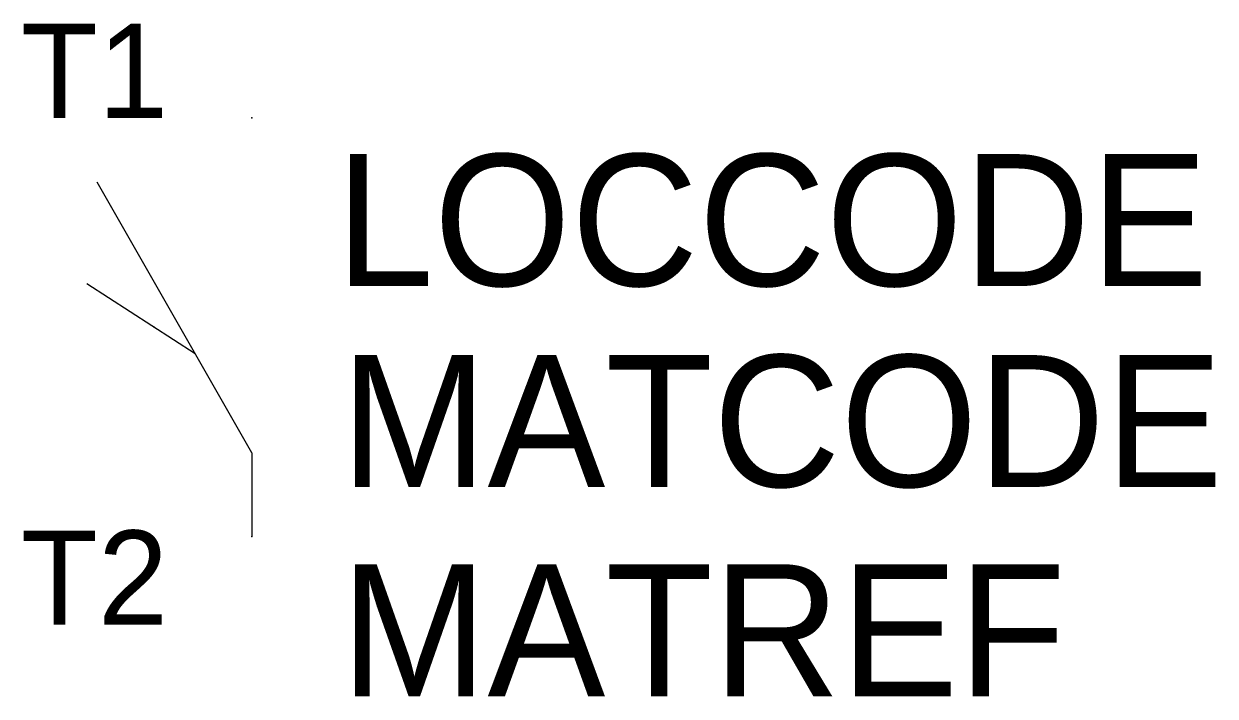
# Model space of a CAD drawing. Extents: x -5.4 to 23, y -8.8 to 7.2.
import ezdxf
from ezdxf.enums import TextEntityAlignment as Align

# ---------------------------------------------------------------- set-up
doc = ezdxf.new("R2010")
doc.units = 0
doc.layers.get('0').update_dxf_attribs({"linetype": 'CONTINUOUS'})
for name, color, linetype in [('A', 7, 'CONTINUOUS'), ('C', 6, 'CONTINUOUS'), ('T2', 1, 'CONTINUOUS')]:
    doc.layers.add(name, color=color, linetype=linetype)

msp = doc.modelspace()

# ---------------------------------------------------------------- linework, layer by layer
at = {"color": 0, "linetype": 'CONTINUOUS'}
for p, q in [((0, -3), (-3.696, 3.468)), ((-3.941, 1.043), (-1.353, -0.631)), ((0, -3), (0, -5))]:
    msp.add_line(p, q, dxfattribs=at)
at = {"layer": 'A', "color": 0, "linetype": 'CONTINUOUS'}
msp.add_point((-2.329, 0), dxfattribs=at)
at = {"layer": 'C', "color": 0, "linetype": 'CONTINUOUS'}
for p in [(0, 5), (0, -5)]:
    msp.add_point(p, dxfattribs=at)

# ---------------------------------------------------------------- texts
at = {"color": 0, "linetype": 'CONTINUOUS'}
for tag, p in [('LOCCODE', (2, 0.985)), ('MATCODE', (2.119, -3.815)), ('MATREF', (2.119, -8.815))]:
    msp.add_attdef(tag, p, '', height=3.15, dxfattribs=at)
at = {"layer": 'T2', "color": 0, "linetype": 'CONTINUOUS'}
for tag, p in [('T1', (-2, 4.999)), ('T2', (-2, -7.107))]:
    msp.add_attdef(tag, text='', height=2.25, dxfattribs=at).set_placement(p, align=Align.RIGHT)

doc.saveas('drawing.dxf')
